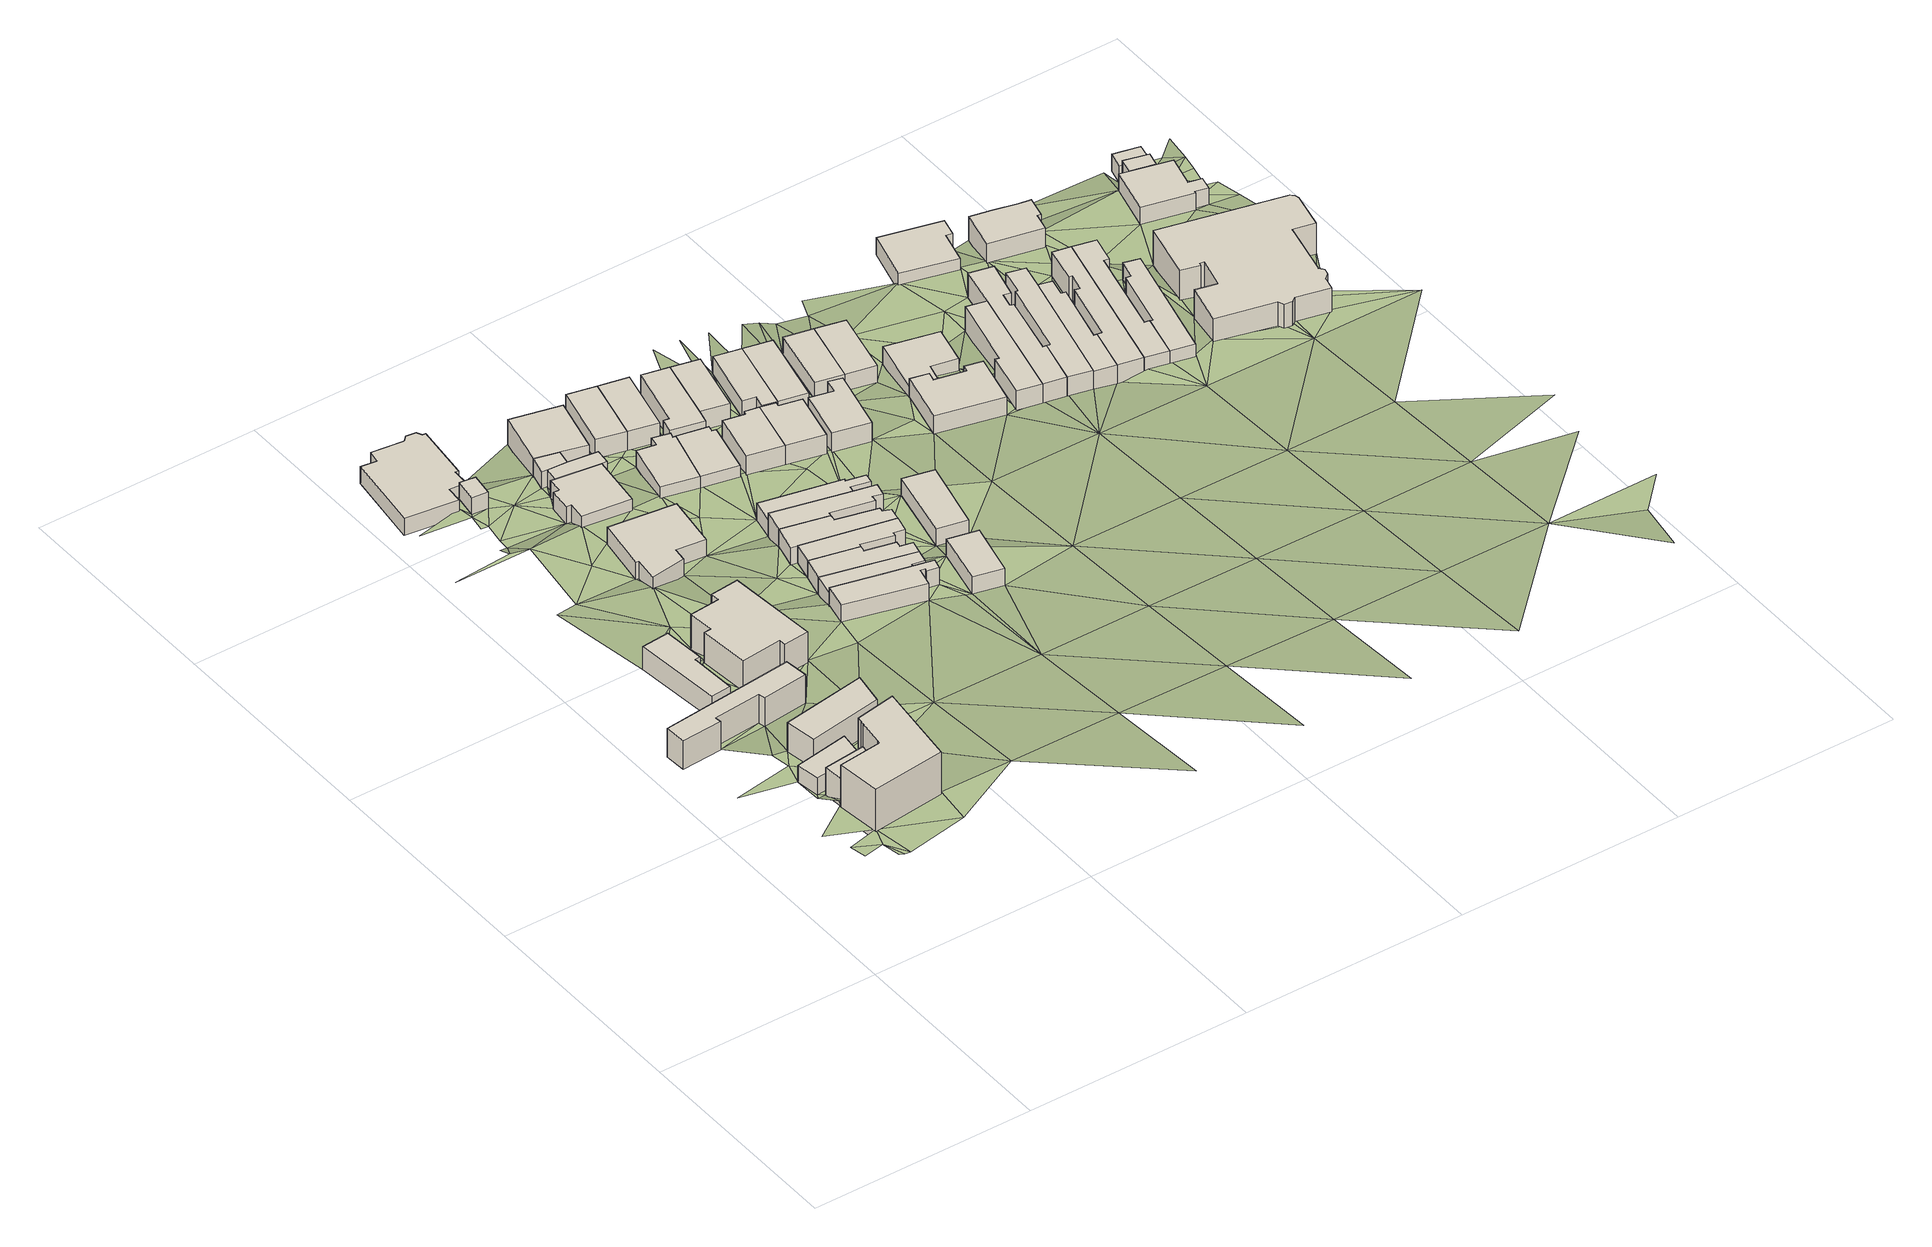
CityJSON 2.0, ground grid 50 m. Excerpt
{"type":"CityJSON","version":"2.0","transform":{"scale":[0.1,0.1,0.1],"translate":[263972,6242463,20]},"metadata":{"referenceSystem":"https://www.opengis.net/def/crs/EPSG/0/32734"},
"CityObjects":{
"building1":{"type":"Building","attributes":{"building":"yes","building:levels":"1","footprint":{"type":"Polygon"},"plus_code":"CPXMXMXX+XCV","ground_height":31.86,"building_height":4.1,"roof_height":35.96},"geometry":[{"type":"Solid","lod":"1","boundaries":[[[[0,1,2,3]],[[1,4,5,2]],[[4,6,7,5]],[[6,0,3,7]],[[3,2,5,7]],[[6,4,1,0]]]]}]},
"building2":{"type":"Building","attributes":{"building":"yes","building:levels":"1","footprint":{"type":"Polygon"},"plus_code":"CPXMX5XG+XFR","ground_height":29.31,"building_height":4.1,"roof_height":33.41},"geometry":[{"type":"Solid","lod":"1","boundaries":[[[[8,9,10,11]],[[9,12,13,10]],[[12,14,15,13]],[[14,16,17,15]],[[16,8,11,17]],[[11,10,13,15,17]],[[16,14,12,9,8]]]]}]},
"building3":{"type":"Building","attributes":{"building":"yes","building:levels":"3","footprint":{"type":"Polygon"},"plus_code":"CPXXXJXX+XHW","ground_height":31.86,"building_height":9.7,"roof_height":41.56},"geometry":[{"type":"Solid","lod":"1","boundaries":[[[[9,8,11,18,19,10]],[[8,1,2,20,18,11]],[[1,0,3,21,20,2]],[[0,22,23,21,3]],[[22,24,25,23]],[[24,26,27,25]],[[26,28,29,27]],[[28,30,31,29]],[[30,9,10,19,31]],[[19,18,20,21,23,25,27,29,31]],[[30,28,26,24,22,0,1,8,9]]]]}]},
"building4":{"type":"Building","attributes":{"building":"yes","building:levels":"2","footprint":{"type":"Polygon"},"plus_code":"CPXCX5XH+X4V","ground_height":27.39,"building_height":6.9,"roof_height":34.29},"geometry":[{"type":"Solid","lod":"1","boundaries":[[[[32,33,34,35]],[[33,36,37,34]],[[36,38,39,37]],[[38,40,41,39]],[[40,42,43,41]],[[42,44,45,43]],[[44,46,47,45]],[[46,32,35,47]],[[35,34,37,39,41,43,45,47]],[[46,44,42,40,38,36,33,32]]]]}]},
"building5":{"type":"Building","attributes":{"address":"2D King Street Woodstock 7915 Cape Town","building":"house","building:levels":"1","footprint":{"type":"Polygon"},"plus_code":"CPXFX7X5+XHX","ground_height":27.39,"building_height":4.1,"roof_height":31.49},"geometry":[{"type":"Solid","lod":"1","boundaries":[[[[48,49,50,51]],[[49,52,53,50]],[[52,54,55,53]],[[54,56,57,55]],[[56,58,59,57]],[[58,48,51,59]],[[51,50,53,55,57,59]],[[58,56,54,52,49,48]]]]}]},
"building6":{"type":"Building","attributes":{"building":"yes","building:levels":"2","footprint":{"type":"Polygon"},"plus_code":"CQX2X5XH+XQV","ground_height":29.31,"building_height":6.9,"roof_height":36.21},"geometry":[{"type":"Solid","lod":"1","boundaries":[[[[60,61,62,63]],[[61,64,65,62]],[[64,66,67,65]],[[66,60,63,67]],[[63,62,65,67]],[[66,64,61,60]]]]}]},
"building7":{"type":"Building","attributes":{"address":"4 King Street Woodstock Cape Town","building":"house","building:levels":"2","footprint":{"type":"Polygon"},"plus_code":"CQX5X7XX+XVV","ground_height":27.39,"building_height":6.9,"roof_height":34.29},"geometry":[{"type":"Solid","lod":"1","boundaries":[[[[68,69,70,71]],[[69,72,73,70]],[[72,74,75,73]],[[74,76,77,75]],[[76,78,79,77]],[[78,80,81,79]],[[80,82,83,81]],[[82,84,85,83]],[[84,86,87,85]],[[86,68,71,87]],[[71,70,73,75,77,79,81,83,85,87]],[[86,84,82,80,78,76,74,72,69,68]]]]}]},
"building8":{"type":"Building","attributes":{"address":"4 Barton Street Woodstock 7915 Cape Town","building":"house","building:levels":"1","footprint":{"type":"Polygon"},"plus_code":"CPX7XRX2+XGV","ground_height":20.43,"building_height":4.1,"roof_height":24.53},"geometry":[{"type":"Solid","lod":"1","boundaries":[[[[88,89,90,91]],[[89,92,93,90]],[[92,94,95,93]],[[94,96,97,95]],[[96,98,99,97]],[[98,100,101,99]],[[100,102,103,101]],[[102,104,105,103]],[[104,106,107,105]],[[106,108,109,107]],[[108,110,111,109]],[[110,112,113,111]],[[112,114,115,113]],[[114,88,91,115]],[[91,90,93,95,97,99,101,103,105,107,109,111,113,115]],[[114,112,110,108,106,104,102,100,98,96,94,92,89,88]]]]}]},
"building9":{"type":"Building","attributes":{"address":"Barton Street Woodstock 7915 Cape Town","building":"shed","building:levels":"1","footprint":{"type":"Polygon"},"plus_code":"CPXHX3XR+XHX","ground_height":22.35,"building_height":4.1,"roof_height":26.45},"geometry":[{"type":"Solid","lod":"1","boundaries":[[[[116,117,118,119]],[[117,120,121,118]],[[120,122,123,121]],[[122,116,119,123]],[[119,118,121,123]],[[122,120,117,116]]]]}]},
"building10":{"type":"Building","attributes":{"address":"5 Tech Road Woodstock 7915 Cape Town","building":"house","building:levels":"1","footprint":{"type":"Polygon"},"plus_code":"CQXFXMXC+X8X","ground_height":24.24,"building_height":4.1,"roof_height":28.34},"geometry":[{"type":"Solid","lod":"1","boundaries":[[[[124,125,126,127]],[[125,128,129,126]],[[128,130,131,129]],[[130,132,133,131]],[[132,134,135,133]],[[134,136,137,135]],[[136,138,139,137]],[[138,124,127,139]],[[127,126,129,131,133,135,137,139]],[[138,136,134,132,130,128,125,124]]]]}]},
"building11":{"type":"Building","attributes":{"address":"3 Tech Road Woodstock 7915 Cape Town","building":"construction","building:levels":"1","footprint":{"type":"Polygon"},"plus_code":"CQXCX5XP+XFX","ground_height":22.35,"building_height":4.1,"roof_height":26.45},"geometry":[{"type":"Solid","lod":"1","boundaries":[[[[140,141,142,143]],[[141,144,145,142]],[[144,146,147,145]],[[146,148,149,147]],[[148,150,151,149]],[[150,152,153,151]],[[152,154,155,153]],[[154,156,157,155]],[[156,140,143,157]],[[143,142,145,147,149,151,153,155,157]],[[156,154,152,150,148,146,144,141,140]]]]}]},
"building12":{"type":"Building","attributes":{"address":"Barton Street 7915 Cape Town","building":"garage","building:levels":"1","footprint":{"type":"Polygon"},"plus_code":"CQX9X8XV+XCX","ground_height":22.35,"building_height":4.1,"roof_height":26.45},"geometry":[{"type":"Solid","lod":"1","boundaries":[[[[158,159,160,161]],[[159,162,163,160]],[[162,164,165,163]],[[164,166,167,165]],[[166,158,161,167]],[[161,160,163,165,167]],[[166,164,162,159,158]]]]}]},
"building13":{"type":"Building","attributes":{"address":"Tech Road 7915 Cape Town","building":"garage","building:levels":"1","footprint":{"type":"Polygon"},"plus_code":"CQXGXMX7+XMR","ground_height":22.33,"building_height":4.1,"roof_height":26.43},"geometry":[{"type":"Solid","lod":"1","boundaries":[[[[166,164,165,167]],[[164,141,142,165]],[[141,140,143,142]],[[140,168,169,143]],[[168,170,171,169]],[[170,166,167,171]],[[167,165,142,143,169,171]],[[170,168,140,141,164,166]]]]}]},
"building14":{"type":"Building","attributes":{"address":"13 Melbourne Road Woodstock 7915 Cape Town","building":"house","building:levels":"1","footprint":{"type":"Polygon"},"plus_code":"CRXPX4X6+XMX","ground_height":27.43,"building_height":4.1,"roof_height":31.53},"geometry":[{"type":"Solid","lod":"1","boundaries":[[[[172,173,174,175,176,177]],[[173,178,179,175,174]],[[178,180,181,179]],[[180,182,183,181]],[[182,184,185,183]],[[184,186,187,185]],[[186,188,189,187]],[[188,190,191,189]],[[190,172,177,176,191]],[[176,175,179,181,183,185,187,189,191]],[[190,188,186,184,182,180,178,173,172]]]]}]},
"building15":{"type":"Building","attributes":{"address":"6 Barton Street Woodstock 7915 Cape Town","building":"house","building:levels":"1","footprint":{"type":"Polygon"},"plus_code":"CQXJX4XH+XFW","ground_height":22.33,"building_height":4.1,"roof_height":26.43},"geometry":[{"type":"Solid","lod":"1","boundaries":[[[[192,193,161,160]],[[193,194,195,161]],[[194,196,197,195]],[[196,198,199,197]],[[198,192,160,199]],[[160,161,195,197,199]],[[198,196,194,193,192]]]]}]},
"building16":{"type":"Building","attributes":{"address":"11 Melbourne Road Woodstock 7915 Cape Town","building":"house","building:levels":"1","footprint":{"type":"Polygon"},"plus_code":"CRXGX5XW+X3R","ground_height":25.89,"building_height":4.1,"roof_height":29.99},"geometry":[{"type":"Solid","lod":"1","boundaries":[[[[200,201,177,202]],[[201,203,204,177]],[[203,205,206,204]],[[205,207,208,206]],[[207,209,210,208]],[[209,211,212,210]],[[211,213,214,212]],[[213,200,202,214]],[[202,177,204,206,208,210,212,214]],[[213,211,209,207,205,203,201,200]]]]}]},
"building17":{"type":"Building","attributes":{"address":"9 Melbourne Road Woodstock 7915 Cape Town","building":"house","building:levels":"1","footprint":{"type":"Polygon"},"plus_code":"CRXJXRXC+X4W","ground_height":25.89,"building_height":4.1,"roof_height":29.99},"geometry":[{"type":"Solid","lod":"1","boundaries":[[[[215,216,217,218]],[[216,219,202,217]],[[219,220,214,202]],[[220,221,222,214]],[[221,223,224,222]],[[223,225,226,224]],[[225,227,228,226]],[[227,215,218,228]],[[218,217,202,214,222,224,226,228]],[[227,225,223,221,220,219,216,215]]]]}]},
"building18":{"type":"Building","attributes":{"address":"7 Melbourne Road Woodstock 7915 Cape Town","building":"house","building:levels":"1","footprint":{"type":"Polygon"},"plus_code":"CRXJXPX2+X6R","ground_height":25.89,"building_height":4.1,"roof_height":29.99},"geometry":[{"type":"Solid","lod":"1","boundaries":[[[[229,216,230,217,231,232]],[[216,215,218,217,230]],[[215,233,234,218]],[[233,235,236,234]],[[235,237,238,236]],[[237,239,240,238]],[[239,241,242,240]],[[241,229,232,231,242]],[[231,217,218,234,236,238,240,242]],[[241,239,237,235,233,215,216,229]]]]}]},
"building19":{"type":"Building","attributes":{"address":"Woodstock Cape Town","building":"semidetached_house","building:levels":"1","footprint":{"type":"Polygon"},"plus_code":"CRX7X6XG+XRX","ground_height":22.33,"building_height":4.1,"roof_height":26.43},"geometry":[{"type":"Solid","lod":"1","boundaries":[[[[243,244,245,246]],[[244,247,248,245]],[[247,249,250,248]],[[249,251,252,250]],[[251,253,254,252]],[[253,255,256,254]],[[255,257,258,256]],[[257,243,246,258]],[[246,245,248,250,252,254,256,258]],[[257,255,253,251,249,247,244,243]]]]}]},
"building20":{"type":"Building","attributes":{"address":"5 Melbourne Road Woodstock 7915 Cape Town","building":"house","building:levels":"1","footprint":{"type":"Polygon"},"plus_code":"CRXPXHXG+XRW","ground_height":25.84,"building_height":4.1,"roof_height":29.94},"geometry":[{"type":"Solid","lod":"1","boundaries":[[[[259,260,261,262]],[[260,229,232,261]],[[229,241,263,232]],[[241,264,265,263]],[[264,266,267,265]],[[266,268,269,267]],[[268,270,271,269]],[[270,272,273,271]],[[272,259,262,273]],[[262,261,232,263,265,267,269,271,273]],[[272,270,268,266,264,241,229,260,259]]]]}]},
"building21":{"type":"Building","attributes":{"address":"Barton Street Woodstock Cape Town","building":"house","building:levels":"1","footprint":{"type":"Polygon"},"plus_code":"CRX4XRXG+X4X","ground_height":22.33,"building_height":4.1,"roof_height":26.43},"geometry":[{"type":"Solid","lod":"1","boundaries":[[[[274,275,276,277]],[[275,278,279,276]],[[278,280,281,279]],[[280,274,277,281]],[[277,276,279,281]],[[280,278,275,274]]]]}]},
"building22":{"type":"Building","attributes":{"address":"3 Melbourne Road Woodstock 7915 Cape Town","building":"house","building:levels":"1","footprint":{"type":"Polygon"},"plus_code":"CRXWX8XQ+X7V","ground_height":25.84,"building_height":4.1,"roof_height":29.94},"geometry":[{"type":"Solid","lod":"1","boundaries":[[[[282,283,284,262,285,286]],[[283,287,273,262,284]],[[287,288,289,273]],[[288,290,291,289]],[[290,292,293,291]],[[292,294,295,293]],[[294,296,297,295]],[[296,298,299,297]],[[298,282,286,285,299]],[[285,262,273,289,291,293,295,297,299]],[[298,296,294,292,290,288,287,283,282]]]]}]},
"building23":{"type":"Building","attributes":{"address":"Woodstock Cape Town","building":"semidetached_house","building:levels":"1","footprint":{"type":"Polygon"},"plus_code":"CRXJXXXC+X8X","ground_height":22.33,"building_height":4.1,"roof_height":26.43},"geometry":[{"type":"Solid","lod":"1","boundaries":[[[[243,300,301,246]],[[300,302,303,301]],[[302,304,305,303]],[[304,306,307,305]],[[306,244,245,307]],[[244,243,246,245]],[[246,301,303,305,307,245]],[[244,306,304,302,300,243]]]]}]},
"building24":{"type":"Building","attributes":{"address":"1 Melbourne Road 7915 Cape Town","building":"house","building:levels":"1","footprint":{"type":"Polygon"},"plus_code":"CRXXXFXR+XVV","ground_height":24.21,"building_height":4.1,"roof_height":28.31},"geometry":[{"type":"Solid","lod":"1","boundaries":[[[[282,298,308,286]],[[298,309,310,308]],[[309,311,312,310]],[[311,313,314,312]],[[313,315,316,314]],[[315,317,318,316]],[[317,319,320,318]],[[319,282,286,320]],[[286,308,310,312,314,316,318,320]],[[319,317,315,313,311,309,298,282]]]]}]},
"building25":{"type":"Building","attributes":{"address":"Melbourne Road Woodstock 7915 Cape Town","building":"garage","building:levels":"1","footprint":{"type":"Polygon"},"plus_code":"CVXJXMX3+XRR","ground_height":27.3,"building_height":4.1,"roof_height":31.4},"geometry":[{"type":"Solid","lod":"1","boundaries":[[[[321,322,323,324]],[[322,325,326,323]],[[325,327,328,326]],[[327,321,324,328]],[[324,323,326,328]],[[327,325,322,321]]]]}]},
"building26":{"type":"Building","attributes":{"address":"Barton Street Woodstock Cape Town","building":"house","building:levels":"1","footprint":{"type":"Polygon"},"plus_code":"CRXFX6X2+XGV","ground_height":22.33,"building_height":4.1,"roof_height":26.43},"geometry":[{"type":"Solid","lod":"1","boundaries":[[[[274,280,281,277]],[[280,329,330,281]],[[329,331,332,330]],[[331,274,277,332]],[[277,281,330,332]],[[331,329,280,274]]]]}]},
"building27":{"type":"Building","attributes":{"address":"38 Earl Street Woodstock 7915 Cape Town","building":"semidetached_house","building:levels":"1","footprint":{"type":"Polygon"},"plus_code":"CVX4X3XC+XQV","ground_height":24.21,"building_height":4.1,"roof_height":28.31},"geometry":[{"type":"Solid","lod":"1","boundaries":[[[[333,334,335,336]],[[334,337,338,335]],[[337,339,340,338]],[[339,341,342,340]],[[341,343,344,342]],[[343,333,336,344]],[[336,335,338,340,342,344]],[[343,341,339,337,334,333]]]]}]},
"building28":{"type":"Building","attributes":{"address":"12 Barton Street Woodstock Cape Town","building":"house","building:levels":"1","footprint":{"type":"Polygon"},"plus_code":"CRXVXHX3+XPV","ground_height":22.3,"building_height":4.1,"roof_height":26.4},"geometry":[{"type":"Solid","lod":"1","boundaries":[[[[345,346,347,348]],[[346,349,350,347]],[[349,351,352,350]],[[351,353,354,352]],[[353,355,356,354]],[[355,357,358,356]],[[357,345,348,358]],[[348,347,350,352,354,356,358]],[[357,355,353,351,349,346,345]]]]}]},
"building29":{"type":"Building","attributes":{"address":"Melbourne Road Woodstock 7915 Cape Town","building":"garage","building:levels":"1","footprint":{"type":"Polygon"},"plus_code":"CVXVX2XJ+X4V","ground_height":25.84,"building_height":4.1,"roof_height":29.94},"geometry":[{"type":"Solid","lod":"1","boundaries":[[[[359,360,361,362]],[[360,363,364,361]],[[363,365,366,364]],[[365,359,362,366]],[[362,361,364,366]],[[365,363,360,359]]]]}]},
"building30":{"type":"Building","attributes":{"address":"14 Barton Street Woodstock Cape Town","building":"house","building:levels":"1","footprint":{"type":"Polygon"},"plus_code":"CVX5XFXJ+XRV","ground_height":22.3,"building_height":4.1,"roof_height":26.4},"geometry":[{"type":"Solid","lod":"1","boundaries":[[[[346,345,348,347]],[[345,367,368,348]],[[367,369,370,368]],[[369,346,347,370]],[[347,348,368,370]],[[369,367,345,346]]]]}]},
"building31":{"type":"Building","attributes":{"address":"36 Earl Street Woodstock 7915 Cape Town","building":"semidetached_house","building:levels":"1","footprint":{"type":"Polygon"},"plus_code":"CVXFXXXX+XFW","ground_height":24.21,"building_height":4.1,"roof_height":28.31},"geometry":[{"type":"Solid","lod":"1","boundaries":[[[[334,333,336,335]],[[333,371,372,336]],[[371,373,374,372]],[[373,375,376,374]],[[375,377,378,376]],[[377,334,335,378]],[[335,336,372,374,376,378]],[[377,375,373,371,333,334]]]]}]},
"building32":{"type":"Building","attributes":{"address":"16 Barton Street Woodstock Cape Town","building":"house","building:levels":"1","footprint":{"type":"Polygon"},"plus_code":"CVXHXQXF+X6R","ground_height":22.3,"building_height":4.1,"roof_height":26.4},"geometry":[{"type":"Solid","lod":"1","boundaries":[[[[379,380,381,382]],[[380,383,384,381]],[[383,385,386,384]],[[385,387,388,386]],[[387,389,390,388]],[[389,379,382,390]],[[382,381,384,386,388,390]],[[389,387,385,383,380,379]]]]}]},
"building33":{"type":"Building","attributes":{"address":"34 Earl Street Woodstock 7915 Cape Town","building":"semidetached_house","building:levels":"1","footprint":{"type":"Polygon"},"plus_code":"CVXXX7XG+XVV","ground_height":24.16,"building_height":4.1,"roof_height":28.26},"geometry":[{"type":"Solid","lod":"1","boundaries":[[[[391,392,393,394]],[[392,395,396,393]],[[395,397,398,396]],[[397,399,400,398]],[[399,401,402,400]],[[401,391,394,402]],[[394,393,396,398,400,402]],[[401,399,397,395,392,391]]]]}]},
"building34":{"type":"Building","attributes":{"address":"18 Barton Street Woodstock Cape Town","building":"house","building:levels":"1","footprint":{"type":"Polygon"},"plus_code":"CVXVXGX7+XJR","ground_height":22.3,"building_height":4.1,"roof_height":26.4},"geometry":[{"type":"Solid","lod":"1","boundaries":[[[[379,389,390,382]],[[389,403,404,390]],[[403,405,406,404]],[[405,379,382,406]],[[382,390,404,406]],[[405,403,389,379]]]]}]},
"building35":{"type":"Building","attributes":{"address":"Barton Street Woodstock Cape Town","building":"house","building:levels":"1","footprint":{"type":"Polygon"},"plus_code":"C2X8X3X2+XMW","ground_height":22.27,"building_height":4.1,"roof_height":26.37},"geometry":[{"type":"Solid","lod":"1","boundaries":[[[[407,408,409,410]],[[408,411,412,409]],[[411,413,414,412]],[[413,407,410,414]],[[410,409,412,414]],[[413,411,408,407]]]]}]},
"building36":{"type":"Building","attributes":{"address":"Barton Street Woodstock Cape Town","building":"house","building:levels":"1","footprint":{"type":"Polygon"},"plus_code":"C2XJX8XW+XVX","ground_height":22.27,"building_height":4.1,"roof_height":26.37},"geometry":[{"type":"Solid","lod":"1","boundaries":[[[[408,407,410,409]],[[407,415,416,410]],[[415,417,418,416]],[[417,408,409,418]],[[409,410,416,418]],[[417,415,407,408]]]]}]},
"building37":{"type":"Building","attributes":{"address":"28 Earl Street Woodstock 7915 Cape Town","building":"house","building:levels":"1","footprint":{"type":"Polygon"},"plus_code":"C3X2XWX4+XWV","ground_height":24.16,"building_height":4.1,"roof_height":28.26},"geometry":[{"type":"Solid","lod":"1","boundaries":[[[[419,420,421,422,423,424]],[[420,425,426,422,421]],[[425,427,428,426]],[[427,429,430,428]],[[429,431,432,430]],[[431,433,434,432]],[[433,435,436,434]],[[435,419,424,423,436]],[[423,422,426,428,430,432,434,436]],[[435,433,431,429,427,425,420,419]]]]}]},
"building38":{"type":"Building","attributes":{"address":"30 Earl Street Woodstock 7915 Cape Town","building":"house","building:levels":"1","footprint":{"type":"Polygon"},"plus_code":"C3X4XMX9+XGR","ground_height":22.27,"building_height":4.1,"roof_height":26.37},"geometry":[{"type":"Solid","lod":"1","boundaries":[[[[437,438,424,421]],[[438,439,440,424]],[[439,441,442,440]],[[441,443,444,442]],[[443,445,446,444]],[[445,447,448,446]],[[447,437,421,448]],[[421,424,440,442,444,446,448]],[[447,445,443,441,439,438,437]]]]}]},
"building39":{"type":"Building","attributes":{"address":"Earl Street Woodstock 7915 Cape Town","building":"house","building:levels":"1","footprint":{"type":"Polygon"},"plus_code":"C3XRXQX2+X3R","ground_height":24.02,"building_height":4.1,"roof_height":28.12},"geometry":[{"type":"Solid","lod":"1","boundaries":[[[[449,450,451,452]],[[450,453,454,451]],[[453,455,456,454]],[[455,457,458,456]],[[457,459,460,458]],[[459,449,452,460]],[[452,451,454,456,458,460]],[[459,457,455,453,450,449]]]]}]},
"building40":{"type":"Building","attributes":{"address":"Earl Street Woodstock 7915 Cape Town","building":"house","building:levels":"1","footprint":{"type":"Polygon"},"plus_code":"C4X2XJX5+XJX","ground_height":24.02,"building_height":4.1,"roof_height":28.12},"geometry":[{"type":"Solid","lod":"1","boundaries":[[[[461,462,463,464]],[[462,465,466,463]],[[465,467,468,466]],[[467,469,470,468]],[[469,471,472,470]],[[471,473,474,472]],[[473,475,476,474]],[[475,477,478,476]],[[477,450,451,478]],[[450,449,452,451]],[[449,461,464,452]],[[464,463,466,468,470,472,474,476,478,451,452]],[[449,450,477,475,473,471,469,467,465,462,461]]]]}]},
"building41":{"type":"Building","attributes":{"address":"Earl Street Woodstock 7915 Cape Town","building":"house","building:levels":"1","footprint":{"type":"Polygon"},"plus_code":"C4X9X3XR+XVX","ground_height":24.02,"building_height":4.1,"roof_height":28.12},"geometry":[{"type":"Solid","lod":"1","boundaries":[[[[479,480,481,482,483,484]],[[480,485,486,482,481]],[[485,487,488,486]],[[487,489,490,488]],[[489,491,492,490]],[[491,493,463,492]],[[493,494,464,463]],[[494,495,496,464]],[[495,479,484,483,496]],[[483,482,486,488,490,492,463,464,496]],[[495,494,493,491,489,487,485,480,479]]]]}]},
"building42":{"type":"Building","attributes":{"address":"Earl Street Woodstock 7915 Cape Town","building":"house","building:levels":"1","footprint":{"type":"Polygon"},"plus_code":"C4XGXQXR+X9V","ground_height":23.73,"building_height":4.1,"roof_height":27.83},"geometry":[{"type":"Solid","lod":"1","boundaries":[[[[479,495,497,484]],[[495,498,499,497]],[[498,500,501,499]],[[500,502,503,501]],[[502,504,505,503]],[[504,506,507,505]],[[506,508,509,507]],[[508,479,484,509]],[[484,497,499,501,503,505,507,509]],[[508,506,504,502,500,498,495,479]]]]}]},
"building43":{"type":"Building","attributes":{"address":"11 Caleb Street Woodstock 7915 Cape Town","building":"house","building:levels":"1","footprint":{"type":"Polygon"},"plus_code":"C4X4X3XC+X4X","ground_height":20.32,"building_height":4.1,"roof_height":24.42},"geometry":[{"type":"Solid","lod":"1","boundaries":[[[[510,511,512,513]],[[511,514,515,512]],[[514,516,517,515]],[[516,518,519,517]],[[518,520,521,519]],[[520,510,513,521]],[[513,512,515,517,519,521]],[[520,518,516,514,511,510]]]]}]},
"building44":{"type":"Building","attributes":{"address":"Earl Street Woodstock 7915 Cape Town","building":"house","building:levels":"1","footprint":{"type":"Polygon"},"plus_code":"C4XRXWXC+X5W","ground_height":23.73,"building_height":4.1,"roof_height":27.83},"geometry":[{"type":"Solid","lod":"1","boundaries":[[[[522,523,524,525]],[[523,526,527,524]],[[526,528,529,527]],[[528,530,531,529]],[[530,532,533,531]],[[532,534,535,533]],[[534,536,537,535]],[[536,500,501,537]],[[500,498,499,501]],[[498,522,525,499]],[[525,524,527,529,531,533,535,537,501,499]],[[498,500,536,534,532,530,528,526,523,522]]]]}]},
"building45":{"type":"Building","attributes":{"address":"Earl Street Woodstock 7915 Cape Town","building":"house","building:levels":"1","footprint":{"type":"Polygon"},"plus_code":"C5X3XFX4+X6X","ground_height":23.73,"building_height":4.1,"roof_height":27.83},"geometry":[{"type":"Solid","lod":"1","boundaries":[[[[538,539,540,541]],[[539,542,543,540]],[[542,544,545,543]],[[544,546,547,545]],[[546,548,549,547]],[[548,523,524,549]],[[523,522,525,524]],[[522,538,541,525]],[[541,540,543,545,547,549,524,525]],[[522,523,548,546,544,542,539,538]]]]}]},
"building46":{"type":"Building","attributes":{"address":"16 Earl Street Woodstock 7915 Cape Town","building":"house","building:levels":"1","footprint":{"type":"Polygon"},"plus_code":"C5X9X3X5+XCV","ground_height":23.73,"building_height":4.1,"roof_height":27.83},"geometry":[{"type":"Solid","lod":"1","boundaries":[[[[550,551,541,540]],[[551,552,553,541]],[[552,554,555,553]],[[554,556,557,555]],[[556,558,559,557]],[[558,560,561,559]],[[560,562,563,561]],[[562,550,540,563]],[[540,541,553,555,557,559,561,563]],[[562,560,558,556,554,552,551,550]]]]}]},
"building47":{"type":"Building","attributes":{"address":"10 Caesar Street Woodstock 7915 Cape Town","building":"house","building:levels":"1","footprint":{"type":"Polygon"},"plus_code":"C4XXXFXJ+X7W","ground_height":22,"building_height":4.1,"roof_height":26.1},"geometry":[{"type":"Solid","lod":"1","boundaries":[[[[564,565,566,567,568,569]],[[565,570,571,567,566]],[[570,572,573,571]],[[572,574,575,573]],[[574,576,577,575]],[[576,578,579,577]],[[578,580,581,579]],[[580,564,569,568,581]],[[568,567,571,573,575,577,579,581]],[[580,578,576,574,572,570,565,564]]]]}]},
"building48":{"type":"Building","attributes":{"address":"Victoria Court Earl Street Woodstock 7915 Cape Town","building":"apartments","building:levels":"2","building:flats":"11","footprint":{"type":"Polygon"},"plus_code":"C6X9XVX9+X6V","ground_height":23.36,"building_height":6.9,"roof_height":30.26},"geometry":[{"type":"Solid","lod":"1","boundaries":[[[[582,583,584,585]],[[583,586,587,584]],[[586,588,589,587]],[[588,590,591,589]],[[590,592,593,591]],[[592,594,595,593]],[[594,596,597,595]],[[596,598,599,597]],[[598,600,601,599]],[[600,602,603,601]],[[602,604,605,603]],[[604,606,607,605]],[[606,608,609,607]],[[608,610,611,609]],[[610,612,613,611]],[[612,614,615,613]],[[614,616,617,615]],[[616,618,619,617]],[[618,620,621,619]],[[620,622,623,621]],[[622,624,625,623]],[[624,582,585,625]],[[585,584,587,589,591,593,595,597,599,601,603,605,607,609,611,613,615,617,619,621,623,625]],[[624,622,620,618,616,614,612,610,608,606,604,602,600,598,596,594,592,590,588,586,583,582]]]]}]},
"building49":{"type":"Building","attributes":{"address":"11 Caesar Street Woodstock 7915 Cape Town","building":"house","building:levels":"1","footprint":{"type":"Polygon"},"plus_code":"C6XCXRXJ+XRW","ground_height":21.75,"building_height":4.1,"roof_height":25.85},"geometry":[{"type":"Solid","lod":"1","boundaries":[[[[626,627,628,629]],[[627,630,631,628]],[[630,632,633,631]],[[632,634,635,633]],[[634,636,637,635]],[[636,638,639,637]],[[638,640,641,639]],[[640,626,629,641]],[[629,628,631,633,635,637,639,641]],[[640,638,636,634,632,630,627,626]]]]}]},
"building50":{"type":"Building","attributes":{"building":"garage","building:levels":"1","footprint":{"type":"Polygon"},"plus_code":"C6XFXPXR+XXV","ground_height":21.75,"building_height":4.1,"roof_height":25.85},"geometry":[{"type":"Solid","lod":"1","boundaries":[[[[642,643,644,645]],[[643,646,647,644]],[[646,648,649,647]],[[648,642,645,649]],[[645,644,647,649]],[[648,646,643,642]]]]}]},
"building51":{"type":"Building","attributes":{"building":"garage","building:levels":"1","footprint":{"type":"Polygon"},"plus_code":"C6XGXHXP+X8W","ground_height":20.21,"building_height":4.1,"roof_height":24.31},"geometry":[{"type":"Solid","lod":"1","boundaries":[[[[650,651,652,653]],[[651,654,655,652]],[[654,656,657,655]],[[656,650,653,657]],[[653,652,655,657]],[[656,654,651,650]]]]}]},
"terrain1":{"type":"TINRelief","geometry":[{"type":"CompositeSurface","lod":"1","boundaries":[[[658,659,660]],[[659,661,660]],[[662,663,659]],[[664,659,663]],[[665,661,666]],[[661,659,664]],[[667,668,14]],[[669,670,666]],[[670,4,671]],[[4,670,669]],[[664,672,661]],[[16,14,671]],[[16,671,4]],[[669,666,673]],[[674,667,14]],[[8,16,4]],[[667,675,676]],[[673,677,669]],[[678,44,679]],[[667,674,675]],[[680,661,672]],[[678,676,46]],[[674,14,12]],[[4,1,8]],[[46,676,675]],[[44,678,46]],[[681,682,33]],[[675,32,46]],[[12,683,674]],[[12,9,30]],[[33,684,681]],[[685,684,686]],[[686,684,687]],[[688,680,672]],[[689,687,684]],[[64,32,675]],[[689,684,33]],[[683,12,30]],[[687,690,686]],[[691,692,48]],[[686,690,58]],[[691,48,58]],[[680,688,30]],[[690,693,58]],[[687,689,694]],[[695,692,691]],[[693,690,696]],[[58,693,691]],[[689,33,697]],[[698,699,700]],[[697,694,689]],[[32,701,33]],[[30,702,683]],[[703,691,693]],[[64,701,32]],[[704,695,691]],[[33,701,697]],[[702,30,688]],[[703,693,705]],[[683,702,64]],[[706,707,699]],[[698,695,708]],[[706,699,698]],[[709,710,711]],[[691,703,704]],[[708,695,712]],[[712,695,704]],[[709,713,714]],[[710,709,117]],[[68,704,703]],[[64,715,701]],[[706,698,716]],[[120,709,714]],[[717,706,716]],[[117,116,710]],[[709,120,117]],[[718,714,717]],[[715,64,702]],[[116,719,710]],[[720,712,704]],[[698,708,721]],[[722,708,712]],[[723,719,116]],[[120,714,718]],[[68,724,704]],[[122,723,116]],[[717,716,718]],[[698,721,716]],[[722,721,708]],[[725,68,701]],[[726,702,688]],[[120,718,122]],[[723,122,104]],[[104,102,723]],[[725,701,715]],[[727,726,688]],[[728,718,716]],[[729,716,721]],[[68,730,724]],[[122,731,104]],[[731,122,718]],[[732,68,725]],[[728,733,718]],[[724,138,136]],[[721,722,734]],[[718,733,735]],[[200,68,732]],[[728,736,733]],[[68,200,730]],[[718,735,731]],[[178,715,702]],[[724,730,138]],[[737,738,733]],[[735,733,738]],[[722,124,734]],[[104,731,198]],[[726,739,702]],[[715,178,725]],[[200,740,730]],[[739,178,702]],[[138,730,741]],[[730,740,742]],[[743,124,138]],[[742,741,730]],[[734,124,744]],[[745,742,740]],[[734,168,140]],[[746,158,166]],[[734,744,168]],[[282,138,741]],[[744,124,743]],[[138,319,743]],[[170,746,166]],[[138,282,319]],[[255,168,744]],[[743,747,744]],[[748,746,170]],[[190,749,750]],[[751,170,168]],[[170,751,748]],[[743,319,747]],[[751,168,255]],[[739,752,178]],[[746,748,196]],[[180,178,184]],[[753,739,726]],[[188,749,190]],[[186,184,178]],[[184,182,180]],[[186,178,752]],[[748,751,754]],[[739,322,752]],[[227,225,215]],[[749,755,756]],[[748,275,196]],[[751,255,251]],[[215,235,233]],[[757,753,726]],[[749,188,755]],[[255,253,251]],[[322,186,752]],[[751,251,754]],[[322,739,325]],[[758,747,319]],[[188,186,322]],[[215,225,235]],[[272,270,759]],[[223,221,225]],[[188,321,755]],[[322,321,188]],[[758,319,760]],[[235,225,221]],[[754,251,761]],[[762,755,321]],[[270,763,759]],[[764,251,249]],[[235,239,237]],[[235,221,239]],[[321,221,762]],[[761,251,764]],[[249,247,244]],[[244,764,249]],[[325,739,765]],[[268,763,270]],[[319,766,760]],[[753,765,739]],[[221,360,239]],[[764,767,761]],[[221,321,360]],[[764,244,768]],[[241,239,360]],[[766,319,317]],[[758,760,341]],[[264,268,266]],[[360,264,241]],[[763,268,264]],[[331,761,767]],[[306,768,244]],[[758,341,302]],[[327,360,321]],[[264,769,763]],[[770,763,769]],[[767,771,349]],[[302,306,304]],[[772,773,774]],[[302,341,306]],[[766,775,760]],[[306,341,768]],[[360,359,264]],[[349,331,767]],[[363,360,327]],[[769,264,359]],[[774,773,776]],[[315,313,317]],[[773,769,359]],[[777,327,325]],[[341,778,768]],[[779,768,778]],[[339,337,341]],[[359,776,773]],[[765,777,325]],[[780,766,317]],[[341,337,778]],[[313,776,359]],[[766,780,775]],[[313,781,317]],[[363,327,777]],[[781,780,317]],[[313,359,365]],[[337,383,778]],[[383,337,334]],[[765,753,782]],[[783,778,383]],[[383,334,387]],[[334,377,387]],[[313,784,781]],[[383,387,385]],[[783,785,778]],[[313,365,784]],[[786,782,753]],[[780,781,373]],[[387,377,389]],[[363,787,365]],[[363,777,787]],[[383,380,783]],[[375,373,377]],[[389,377,373]],[[346,785,788]],[[785,783,380]],[[399,373,781]],[[777,765,789]],[[373,403,389]],[[373,399,403]],[[785,380,790]],[[365,791,784]],[[403,399,792]],[[782,789,765]],[[791,365,787]],[[792,395,403]],[[403,395,413]],[[793,380,379]],[[413,405,403]],[[392,784,794]],[[395,392,413]],[[794,784,791]],[[392,407,413]],[[777,795,787]],[[789,796,777]],[[411,405,413]],[[797,379,405]],[[392,794,798]],[[427,791,787]],[[791,798,794]],[[392,415,407]],[[392,798,415]],[[795,777,796]],[[799,405,411]],[[782,800,789]],[[799,797,405]],[[801,411,408]],[[795,427,787]],[[411,801,799]],[[802,415,798]],[[800,782,803]],[[804,805,806]],[[806,805,433]],[[802,417,415]],[[807,801,408]],[[431,808,806]],[[796,789,809]],[[807,408,417]],[[806,433,431]],[[431,810,808]],[[811,429,427]],[[811,427,812]],[[809,789,800]],[[445,417,802]],[[795,812,427]],[[431,429,810]],[[429,811,813]],[[813,810,429]],[[814,810,813]],[[796,815,795]],[[816,812,795]],[[807,417,817]],[[417,445,818]],[[814,453,810]],[[807,817,819]],[[810,453,445]],[[809,815,796]],[[795,820,816]],[[821,800,803]],[[817,417,818]],[[822,820,795]],[[453,818,445]],[[809,800,821]],[[822,795,823]],[[795,815,823]],[[467,824,825]],[[453,450,818]],[[467,825,826]],[[477,817,818]],[[477,818,450]],[[467,826,827]],[[471,469,467]],[[467,473,471]],[[815,809,828]],[[473,467,827]],[[829,822,823]],[[817,477,830]],[[827,831,473]],[[827,832,831]],[[821,828,809]],[[833,834,835]],[[823,836,829]],[[473,831,475]],[[834,833,837]],[[830,477,475]],[[475,831,480]],[[838,834,837]],[[839,836,823]],[[834,508,840]],[[480,479,508]],[[475,841,830]],[[475,480,841]],[[528,508,834]],[[823,815,842]],[[528,834,838]],[[830,514,511]],[[843,839,823]],[[514,830,841]],[[828,844,815]],[[838,845,528]],[[508,526,480]],[[528,845,530]],[[480,526,841]],[[508,528,526]],[[550,560,846]],[[570,514,841]],[[562,560,550]],[[847,821,848]],[[815,844,842]],[[841,526,849]],[[850,839,843]],[[544,846,560]],[[823,842,843]],[[849,851,841]],[[828,821,852]],[[849,526,523]],[[839,850,554]],[[821,847,853]],[[556,560,558]],[[544,560,556]],[[849,523,548]],[[544,556,546]],[[849,548,851]],[[556,554,546]],[[854,554,850]],[[554,548,546]],[[855,843,856]],[[548,857,851]],[[858,854,850]],[[857,859,851]],[[843,842,856]],[[858,850,860]],[[861,844,828]],[[854,582,554]],[[548,554,582]],[[862,564,580]],[[860,863,858]],[[858,863,864]],[[865,856,842]],[[857,548,627]],[[842,866,865]],[[582,627,548]],[[842,867,866]],[[580,857,626]],[[868,842,844]],[[869,580,626]],[[627,626,857]],[[870,871,867]],[[582,630,627]],[[867,842,868]],[[872,869,626]],[[870,867,868]],[[873,874,875]],[[582,876,630]],[[868,875,870]],[[873,877,874]],[[646,626,878]],[[654,626,646]],[[654,872,626]],[[879,878,626]],[[630,634,632]],[[654,646,656]],[[626,640,879]],[[656,646,880]],[[876,634,630]],[[640,880,879]],[[636,881,638]],[[880,640,656]],[[638,881,640]],[[634,882,636]],[[634,876,882]],[[636,883,881]],[[650,656,884]],[[656,640,885]],[[886,640,881]],[[636,882,883]],[[656,885,884]],[[886,885,640]],[[887,884,885]]]}]}
},
"vertices":[
[257,351,93],[265,408,93],[265,408,160],[257,351,160],[172,398,93],[172,398,160],[177,342,93],[177,342,160],
[266,417,93],[267,426,93],[267,426,134],[266,417,134],[274,480,93],[274,480,134],[152,460,93],[152,460,134],[159,408,93],[159,408,134],
[266,417,216],[267,426,216],[265,408,216],[257,351,216],[256,343,93],[256,343,216],[159,332,93],[159,332,216],[170,234,93],[170,234,216],[335,253,93],[335,253,216],[358,442,93],[358,442,216],
[315,662,74],[309,714,74],[309,714,143],[315,662,143],[10,684,74],[10,684,143],[13,636,74],[13,636,143],[104,642,74],[104,642,143],[102,656,74],[102,656,143],[209,665,74],[209,665,143],[212,651,74],[212,651,143],
[135,937,60],[154,741,60],[154,741,115],[135,937,115],[199,744,60],[199,744,115],[193,848,60],[193,848,115],[205,849,60],[205,849,115],[197,942,60],[197,942,115],
[201,477,92],[367,504,92],[367,504,162],[201,477,162],[379,577,92],[379,577,162],[190,547,92],[190,547,162],
[375,966,59],[311,960,59],[311,960,143],[375,966,143],[313,940,59],[313,940,143],[245,934,59],[245,934,143],[250,877,59],[250,877,143],[234,876,59],[234,876,143],[244,764,59],[244,764,143],[335,773,59],[335,773,143],[336,758,59],[336,758,143],[393,763,59],[393,763,143],
[109,1776,4],[104,1748,4],[104,1748,45],[109,1776,45],[68,1753,4],[68,1753,45],[44,1579,4],[44,1579,45],[160,1563,4],[160,1563,45],[164,1600,4],[164,1600,45],[201,1596,4],[201,1596,45],[203,1635,4],[203,1635,45],[210,1634,4],[210,1634,45],[225,1761,4],[225,1761,45],[218,1762,4],[218,1762,45],[212,1774,4],[212,1774,45],[190,1777,4],[190,1777,45],[180,1767,4],[180,1767,45],
[178,1587,24],[170,1536,24],[170,1536,64],[178,1587,64],[205,1532,24],[205,1532,64],[212,1582,24],[212,1582,64],
[459,1278,42],[312,1297,42],[312,1297,83],[459,1278,83],[294,1180,42],[294,1180,83],[300,1179,42],[300,1179,83],[294,1126,42],[294,1126,83],[373,1136,42],[373,1136,83],[377,1167,42],[377,1167,83],[442,1159,42],[442,1159,83],
[428,1476,23],[329,1490,23],[329,1490,64],[428,1476,64],[320,1491,23],[320,1491,64],[317,1459,23],[317,1459,64],[304,1460,23],[304,1460,64],[298,1410,23],[298,1410,64],[309,1409,23],[309,1409,64],[304,1370,23],[304,1370,64],[413,1356,23],[413,1356,64],
[384,1550,23],[332,1563,23],[332,1563,64],[384,1550,64],[322,1522,23],[322,1522,64],[334,1521,23],[334,1521,64],[378,1518,23],[378,1518,64],
[440,1475,23],[440,1475,64],[444,1509,23],[444,1509,64],
[523,875,73],[511,820,73],[511,820,100],[511,820,115],[523,875,115],[523,875,100],[682,776,73],[682,776,115],[692,817,73],[692,817,115],[702,814,73],[702,814,115],[701,808,73],[701,808,115],[726,803,73],[726,803,115],[732,826,73],[732,826,115],[630,849,73],[630,849,115],
[332,1563,4],[384,1550,4],[441,1535,4],[441,1535,64],[471,1660,4],[471,1660,64],[361,1686,4],[361,1686,64],
[535,927,59],[523,875,59],[535,927,100],[630,849,59],[630,849,100],[631,856,59],[631,856,100],[697,842,59],[697,842,100],[700,856,59],[700,856,100],[727,850,59],[727,850,100],[734,879,59],[734,879,100],
[654,955,58],[548,979,58],[548,979,100],[654,955,100],[535,927,58],[734,879,58],[741,907,58],[741,907,100],[714,913,58],[714,913,100],[716,926,58],[716,926,100],[651,941,58],[651,941,100],
[559,1026,58],[548,979,99],[559,1026,100],[559,1026,99],[655,961,58],[655,961,100],[725,943,58],[725,943,100],[727,952,58],[727,952,100],[751,947,58],[751,947,100],[760,983,58],[760,983,100],
[556,1336,23],[589,1462,23],[589,1462,64],[556,1336,64],[583,1462,23],[583,1462,64],[586,1474,23],[586,1474,64],[548,1484,23],[548,1484,64],[544,1462,23],[544,1462,64],[504,1470,23],[504,1470,64],[477,1355,23],[477,1355,64],
[559,1088,58],[545,1029,58],[545,1029,99],[559,1088,99],[760,983,99],[766,1012,58],[766,1012,99],[749,1019,58],[749,1019,99],[750,1028,58],[750,1028,99],[661,1050,58],[661,1050,99],[662,1064,58],[662,1064,99],
[556,1669,4],[493,1683,4],[493,1683,64],[556,1669,64],[460,1541,4],[460,1541,64],[523,1526,4],[523,1526,64],
[571,1138,42],[559,1088,42],[559,1088,83],[571,1138,99],[571,1138,83],[662,1064,42],[664,1071,42],[664,1071,99],[757,1051,42],[757,1051,99],[759,1064,42],[759,1064,99],[780,1059,42],[780,1059,99],[787,1088,42],[787,1088,99],[746,1097,42],[746,1097,99],
[636,1319,23],[636,1319,64],[662,1433,23],[662,1433,64],[654,1435,23],[654,1435,64],[656,1448,23],[656,1448,64],
[746,1097,83],[753,1127,42],[753,1127,83],[795,1118,42],[795,1118,83],[799,1139,42],[799,1139,83],[757,1148,42],[757,1148,83],[759,1153,42],[759,1153,83],[582,1191,42],[582,1191,83],
[787,865,73],[760,744,73],[760,744,114],[787,865,114],[825,729,73],[825,729,114],[853,850,73],[853,850,114],
[588,1511,4],[588,1511,64],[621,1655,4],[621,1655,64],
[726,1299,23],[754,1421,23],[754,1421,83],[726,1299,83],[723,1427,23],[723,1427,83],[721,1419,23],[721,1419,83],[673,1429,23],[673,1429,83],[649,1317,23],[649,1317,83],
[668,1494,4],[700,1635,4],[700,1635,64],[668,1494,64],[642,1648,4],[642,1648,64],[610,1511,4],[610,1511,64],[597,1513,4],[597,1513,64],[590,1482,4],[590,1482,64],[661,1465,4],[661,1465,64],
[835,1076,58],[800,915,58],[800,915,99],[835,1076,99],[865,901,58],[865,901,99],[902,1060,58],[902,1060,99],
[729,1480,4],[729,1480,64],[761,1621,4],[761,1621,64],
[808,1280,23],[808,1280,83],[834,1393,23],[834,1393,83],[785,1404,23],[785,1404,83],[787,1413,23],[787,1413,83],
[843,1601,23],[784,1614,23],[784,1614,64],[843,1601,64],[752,1473,23],[752,1473,64],[780,1467,23],[780,1467,64],[774,1441,23],[774,1441,64],[805,1433,23],[805,1433,64],
[899,1260,23],[932,1400,23],[932,1400,83],[899,1260,83],[903,1408,23],[903,1408,83],[896,1378,23],[896,1378,83],[845,1390,23],[845,1390,83],[819,1278,23],[819,1278,83],
[867,1419,23],[867,1419,64],[905,1587,23],[905,1587,64],
[955,1425,23],[987,1570,23],[987,1570,64],[955,1425,64],[925,1583,23],[925,1583,64],[895,1439,23],[895,1439,64],
[1020,1411,23],[1020,1411,64],[1052,1555,23],[1052,1555,64],
[1072,1316,40],[1032,1325,40],[1032,1325,64],[1032,1325,83],[1072,1316,83],[1072,1316,64],[1004,1207,40],[1004,1207,83],[1149,1173,40],[1149,1173,83],[1176,1286,40],[1176,1286,83],[1137,1295,40],[1137,1295,83],[1134,1281,40],[1134,1281,83],[1067,1296,40],[1067,1296,83],
[1032,1325,22],[1072,1316,22],[1089,1313,22],[1089,1313,64],[1099,1351,22],[1099,1351,64],[1156,1338,22],[1156,1338,64],[1176,1424,22],[1176,1424,64],[1061,1451,22],[1061,1451,64],
[1228,1167,22],[1288,1430,22],[1288,1430,81],[1228,1167,81],[1244,1440,22],[1244,1440,81],[1207,1278,22],[1207,1278,81],[1198,1280,22],[1198,1280,81],[1175,1179,22],[1175,1179,81],
[1277,1157,22],[1301,1257,22],[1301,1257,81],[1277,1157,81],[1293,1258,22],[1293,1258,81],[1323,1392,22],[1323,1392,81],[1315,1395,22],[1315,1395,81],[1322,1426,22],[1322,1426,81],[1338,1422,22],[1338,1422,81],[1359,1506,22],[1359,1506,81],[1307,1518,22],[1307,1518,81],
[1394,1417,20],[1405,1467,20],[1405,1467,78],[1405,1467,81],[1394,1417,81],[1394,1417,78],[1365,1477,20],[1365,1477,81],[1352,1421,20],[1352,1421,81],[1347,1422,20],[1347,1422,81],[1308,1255,20],[1308,1255,81],[1301,1257,20],[1277,1157,20],[1329,1145,20],[1329,1145,81],
[1329,1145,78],[1377,1135,20],[1377,1135,78],[1400,1232,20],[1400,1232,78],[1393,1233,20],[1393,1233,78],[1426,1368,20],[1426,1368,78],[1416,1371,20],[1416,1371,78],[1425,1409,20],[1425,1409,78],
[1347,1599,3],[1365,1671,3],[1365,1671,44],[1347,1599,44],[1379,1667,3],[1379,1667,44],[1389,1708,3],[1389,1708,44],[1255,1742,3],[1255,1742,44],[1226,1630,3],[1226,1630,44],
[1431,1123,20],[1513,1472,20],[1513,1472,78],[1431,1123,78],[1474,1480,20],[1474,1480,78],[1456,1401,20],[1456,1401,78],[1463,1399,20],[1463,1399,78],[1454,1361,20],[1454,1361,78],[1443,1364,20],[1443,1364,78],[1411,1230,20],[1411,1230,78],
[1482,1111,20],[1504,1207,20],[1504,1207,78],[1482,1111,78],[1493,1209,20],[1493,1209,78],[1538,1402,20],[1538,1402,78],[1550,1400,20],[1550,1400,78],[1564,1460,20],[1564,1460,78],
[1504,1207,37],[1482,1111,37],[1533,1099,37],[1533,1099,78],[1598,1367,37],[1598,1367,78],[1564,1376,37],[1564,1376,78],[1554,1335,37],[1554,1335,78],[1543,1337,37],[1543,1337,78],[1511,1204,37],[1511,1204,78],
[1520,1651,3],[1468,1664,3],[1468,1664,44],[1468,1664,61],[1520,1651,61],[1520,1651,44],[1421,1674,3],[1421,1674,61],[1401,1588,3],[1401,1588,61],[1518,1562,3],[1518,1562,61],[1527,1601,3],[1527,1601,61],[1535,1599,3],[1535,1599,61],[1546,1646,3],[1546,1646,61],
[1649,1396,18],[1619,1269,18],[1619,1269,103],[1649,1396,103],[1660,1259,18],[1660,1259,103],[1662,1265,18],[1662,1265,103],[1671,1263,18],[1671,1263,103],[1654,1196,18],[1654,1196,103],[1608,1207,18],[1608,1207,103],[1586,1116,18],[1586,1116,103],[1714,1086,18],[1714,1086,103],[1720,1073,18],[1720,1073,103],[1738,1071,18],[1738,1071,103],[1748,1078,18],[1748,1078,103],[1821,1061,18],[1821,1061,103],[1828,1089,18],[1828,1089,103],[1839,1098,18],[1839,1098,103],[1843,1113,18],[1843,1113,103],[1835,1123,18],[1835,1123,103],[1862,1245,18],[1862,1245,103],[1910,1235,18],[1910,1235,103],[1928,1316,18],[1928,1316,103],[1926,1325,18],[1926,1325,103],[1919,1332,18],[1919,1332,103],
[1726,1615,18],[1700,1509,18],[1700,1509,59],[1726,1615,59],[1810,1483,18],[1810,1483,59],[1811,1488,18],[1811,1488,59],[1839,1482,18],[1839,1482,59],[1846,1512,18],[1846,1512,59],[1817,1519,18],[1817,1519,59],[1834,1588,18],[1834,1588,59],
[1800,1597,2],[1808,1629,2],[1808,1629,59],[1800,1597,59],[1755,1643,2],[1755,1643,59],[1747,1610,2],[1747,1610,59],
[1819,1673,2],[1761,1686,2],[1761,1686,43],[1819,1673,43],[1752,1649,2],[1752,1649,43],[1811,1635,2],[1811,1635,43],
[108,182,119],[154,190,119],[100,218,119],[170,234,119],[162,147,119],[171,143,119],[184,141,119],[76,276,119],[159,332,119],[166,509,93],[32,487,94],[177,342,119],[163,343,119],[154,399,93],[325,166,119],[256,343,119],[201,477,93],[190,547,93],[159,553,93],[257,351,119],[104,642,75],[102,656,75],[335,253,119],[154,741,74],[10,684,75],[367,504,93],[199,744,74],[193,848,74],[205,849,74],[244,764,74],[499,255,115],[250,750,74],[234,876,74],[250,1010,60],[111,1179,43],[245,934,60],[335,773,74],[159,1184,43],[250,877,74],[336,758,74],[185,1368,43],[145,1379,43],[27,1389,24],[393,763,74],[499,505,92],[311,960,60],[294,1126,60],[313,940,60],[165,1415,24],[150,1417,24],[250,1260,43],[165,1527,24],[160,1563,24],[53,1541,24],[294,1180,43],[159,1490,24],[175,1488,24],[499,750,74],[298,1410,24],[167,1440,24],[250,1510,24],[164,1600,24],[300,1179,43],[304,1370,43],[312,1297,43],[201,1596,24],[373,1136,43],[511,820,74],[748,255,113],[748,5,137],[304,1460,24],[309,1409,24],[499,1010,59],[332,1563,24],[523,875,74],[320,1491,24],[413,1356,42],[322,1522,24],[317,1459,24],[329,1490,24],[334,1521,24],[748,505,90],[548,979,59],[559,1088,59],[545,1029,59],[499,1260,42],[477,1355,42],[559,1026,59],[441,1535,23],[556,1336,42],[460,1541,23],[697,842,73],[631,856,73],[499,1510,23],[748,750,73],[997,255,109],[523,1526,23],[727,850,73],[700,856,73],[997,5,130],[636,1319,42],[664,1071,58],[649,1317,42],[588,1511,23],[734,879,73],[757,1051,58],[590,1482,23],[997,505,89],[748,1260,42],[597,1513,23],[661,1465,23],[780,1059,58],[759,1064,58],[610,1511,23],[746,1097,58],[787,1088,58],[753,1127,58],[726,1299,42],[795,1118,58],[997,750,73],[729,1480,23],[668,1494,23],[808,1280,42],[819,1278,42],[1246,255,104],[748,1510,23],[899,1260,42],[761,1621,23],[1246,5,125],[997,1010,58],[748,1755,4],[1246,505,86],[805,1749,4],[1004,1207,42],[896,1378,42],[862,1735,4],[997,1260,42],[1246,1010,56],[1246,750,71],[928,1719,4],[1032,1325,42],[957,1704,4],[1495,255,102],[981,1683,4],[1061,1451,23],[1495,5,122],[1072,1316,42],[1067,1296,42],[1089,1313,42],[1044,1667,4],[1099,1351,42],[1495,505,84],[1156,1338,40],[1175,1179,40],[1228,1167,40],[1198,1280,40],[1207,1278,40],[1495,750,69],[1277,1157,40],[1226,1630,22],[1246,1510,22],[1060,1709,4],[1329,1145,40],[1744,255,100],[1377,1135,37],[1495,1010,53],[1293,1258,40],[1301,1257,40],[1308,1255,40],[1347,1422,22],[1744,505,84],[1431,1123,53],[1347,1599,22],[1365,1477,22],[1352,1421,22],[1400,1232,37],[1426,1368,37],[1393,1233,37],[1482,1111,53],[1411,1230,37],[1443,1364,37],[1533,1099,53],[1416,1371,37],[1401,1588,20],[1744,1010,50],[1586,1116,53],[1744,750,68],[1454,1361,37],[1493,1209,37],[1918,178,101],[1888,51,119],[1495,1510,20],[1608,1207,37],[1518,1562,20],[1962,460,84],[1993,255,101],[1619,1269,37],[1714,1086,50],[1720,1073,50],[1535,1599,20],[1660,1259,34],[1527,1601,20],[1654,1196,34],[1988,575,84],[1528,1684,3],[1671,1263,34],[1662,1265,34],[1738,1071,50],[1748,1078,50],[1821,1061,50],[1993,1010,50],[1561,1695,3],[1839,1098,50],[1828,1089,50],[1745,1690,2],[1910,1235,32],[1835,1123,50],[1843,1113,50],[1919,1332,32],[1862,1245,34],[1747,1610,18],[1800,1597,18],[1808,1629,18],[1867,1534,18],[1905,1473,17],[1893,1528,17],[1861,1663,2],[1887,1625,17],[1880,1588,17],[1906,1700,2]
]}
